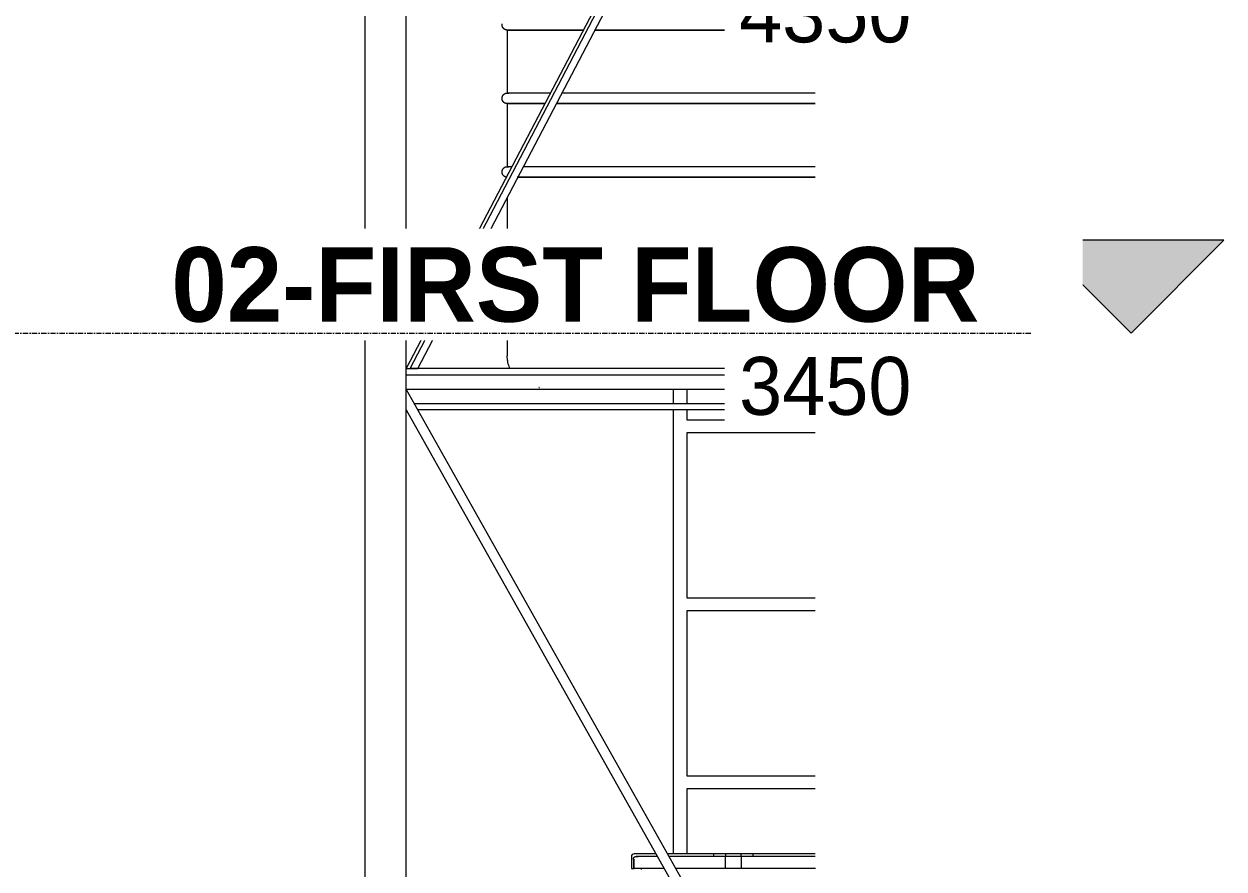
# Model space of a CAD drawing. Header units: inches. Extents: x 22 to 382261, y 22 to 371281.
# Drawn here: x 179547 to 182446, y 142446 to 144488 of the extents above; entities that cross this region are included whole.
import ezdxf

# ---------------------------------------------------------------- set-up
doc = ezdxf.new("R2010")
doc.units = ezdxf.units.IN
doc.header["$MEASUREMENT"] = 0
doc.linetypes.add('Grid Line 1_2_', pattern=[22.225, 12.7, -3.175, 3.175, -3.175])
doc.layers.add('A-FLOR-LEVL', color=51, linetype='Continuous', lineweight=9)
doc.layers.add('P-PIPE', color=3, linetype='Continuous', lineweight=9)
doc.styles.add('Century Gothic', font='GOTHIC.TTF', dxfattribs={"height": 255})
doc.styles.add('Century Gothic_B', font='GOTHICB.TTF', dxfattribs={"height": 510})

# ---------------------------------------------------------------- blocks, each defined once
blk = doc.blocks.new('96M_High_Galvanize_Water_Tank_Frame_22788 - 96M_High_Galvanize_Water_Tank_Frame_22788-498790-Approach Elevation')
at = {"layer": 'P-PIPE'}
for p, q in [((10129.3, 6615), (10129.3, 265)), ((10229.3, 265), (10229.3, 6615)), ((11216.8, 5252.7), (10229.3, 3365)), ((10238.3, 3365), (11216.8, 5235.6)), ((10257.4, 3364.9), (11216.8, 5199)), ((10473.2, 4182.5), (10473.7, 4182.5)), ((10473.2, 4182.5), (10473.2, 4030.1)), ((10474.8, 4182.5), (10473.2, 4182.5)), ((10473.2, 4182.5), (10473.2, 4030.1)), ((10656.4, 4182.5), (10473.2, 4182.5)), ((11019.3, 4182.5), (10684.1, 4182.5)), ((11217.3, 4182.5), (11019.3, 4182.5)), ((10473.2, 4030.1), (10473.7, 4030.1)), ((10474.8, 4030.1), (10473.2, 4030.1)), ((10575.5, 4030.1), (10473.2, 4030.1)), ((10473.2, 4004.7), (10473.7, 4004.7)), ((10473.2, 4004.7), (10473.2, 3852.3)), ((10474.8, 4004.7), (10473.2, 4004.7)), ((10473.2, 4004.7), (10473.2, 3852.3)), ((10562.7, 4004.7), (10473.2, 4004.7)), ((11019.3, 4004.7), (10592.4, 4004.7)), ((11019.3, 4030.1), (10604.5, 4030.1)), ((11217.3, 4030.1), (11019.3, 4030.1)), ((11217.3, 4004.7), (11019.3, 4004.7)), ((10473.2, 3852.3), (10473.7, 3852.3)), ((10474.8, 3852.3), (10473.2, 3852.3)), ((10483.1, 3852.3), (10473.2, 3852.3)), ((11019.3, 3852.3), (10512.1, 3852.3)), ((11217.3, 3852.3), (11019.3, 3852.3)), ((11019.3, 3826.9), (10497.5, 3826.9)), ((11217.3, 3826.9), (11019.3, 3826.9)), ((10473.2, 3777.6), (10473.2, 3674.5)), ((10473.2, 3777.6), (10473.2, 3674.5)), ((10473.2, 3674.5), (10473.7, 3674.5)), ((10474.8, 3674.5), (10473.2, 3674.5)), ((11019.3, 3674.5), (10473.2, 3674.5)), ((11217.3, 3674.5), (11019.3, 3674.5)), ((10473.2, 3649.1), (10473.7, 3649.1)), ((10473.2, 3649.1), (10473.2, 3496.7)), ((10474.8, 3649.1), (10473.2, 3649.1)), ((10473.2, 3649.1), (10473.2, 3496.7)), ((11019.3, 3649.1), (10473.2, 3649.1)), ((11217.3, 3649.1), (11019.3, 3649.1)), ((10473.2, 3496.7), (10473.7, 3496.7)), ((10474.8, 3496.7), (10473.2, 3496.7)), ((11019.3, 3496.7), (10473.2, 3496.7)), ((11217.3, 3496.7), (11019.3, 3496.7)), ((10473.2, 3471.3), (10473.7, 3471.3)), ((10473.2, 3471.3), (10473.2, 3395.1)), ((10474.8, 3471.3), (10473.2, 3471.3)), ((10473.2, 3471.3), (10473.2, 3395.1)), ((11019.3, 3471.3), (10473.2, 3471.3)), ((11217.3, 3471.3), (11019.3, 3471.3)), ((10229.3, 3365), (10238.3, 3365)), ((10229.3, 3364.9), (10257.4, 3364.9)), ((11216.8, 3365), (10238.3, 3365)), ((11216.8, 3365), (10238.3, 3365)), ((10229.3, 3349), (11216.8, 3349)), ((11079.3, 1802.5), (10229.3, 3315)), ((10229.3, 3315), (11216.8, 3315)), ((10550, 3318.9), (10549.5, 3318.9)), ((10549.8, 3318.9), (10550.9, 3318.9)), ((10874.3, 3315), (10874.3, 3280)), ((10908.2, 3280), (10908.2, 3315)), ((10249, 3280), (11216.8, 3280)), ((10229.3, 3265), (11065.3, 1777.5)), ((11216.8, 3265), (10257.4, 3265)), ((10874.3, 3265), (10874.3, 2192)), ((10908.2, 3240), (10908.2, 3265)), ((11216.8, 3240), (10908.2, 3240)), ((10908.2, 2810), (10908.2, 3210)), ((10908.2, 3210), (11216.8, 3210)), ((11216.8, 2810), (10908.2, 2810)), ((10908.2, 2380), (10908.2, 2780)), ((10908.2, 2780), (11216.8, 2780)), ((11216.8, 2380), (10908.2, 2380)), ((10908.2, 2192), (10908.2, 2350)), ((10908.2, 2350), (11216.8, 2350)), ((10773.3, 2185.6), (10773.3, 2157)), ((10778, 2179.3), (10778, 2157)), ((10832.4, 2192), (10779.6, 2192)), ((10779.6, 2157), (10779.6, 2179.3)), ((10972.2, 2192), (10860.5, 2192)), ((10972.2, 2185.6), (10972.2, 2192)), ((11000.3, 2192), (10972.2, 2192)), ((11038.4, 2192), (11000.3, 2192)), ((11000.3, 2192), (11000.3, 2185.6)), ((11000.3, 2157), (11000.3, 2185.6)), ((11066.4, 2192), (11038.4, 2192)), ((11038.4, 2185.6), (11038.4, 2192)), ((11038.4, 2185.6), (11038.4, 2157)), ((11216.8, 2192), (11066.4, 2192)), ((11066.4, 2192), (11066.4, 2185.6)), ((10773.3, 2157), (10779.6, 2157)), ((10850.9, 2157), (10778.8, 2157)), ((10797.1, 2157), (10797.1, 2153.9)), ((11000.1, 2157), (10879.5, 2157)), ((11038.4, 2157), (11000.3, 2157)), ((11217.8, 2157), (11038.5, 2157))]:
    blk.add_line(p, q, dxfattribs=at)
at = {"layer": 'P-PIPE', "flags": 128}
for points in [[(10473.2, 4182.5), (10472.7, 4182.5), (10472.2, 4182.5), (10471.7, 4182.5), (10471.2, 4182.6), (10470.7, 4182.7), (10470.2, 4182.8), (10469.7, 4182.9), (10469.2, 4183.1), (10468.8, 4183.3), (10468.3, 4183.5), (10467.8, 4183.7), (10467.4, 4183.9), (10466.9, 4184.1), (10466.5, 4184.4), (10466.1, 4184.7), (10465.6, 4185), (10465.2, 4185.3), (10464.9, 4185.6), (10464.5, 4185.9), (10464.1, 4186.3), (10463.8, 4186.7), (10463.4, 4187.1), (10463.1, 4187.5), (10462.8, 4187.9), (10462.5, 4188.3), (10462.3, 4188.7), (10462, 4189.2), (10461.8, 4189.6), (10461.6, 4190.1), (10461.4, 4190.5), (10461.2, 4191), (10461.1, 4191.5), (10460.9, 4192), (10460.8, 4192.5), (10460.7, 4193), (10460.6, 4193.5), (10460.6, 4194), (10460.5, 4194.5), (10460.5, 4195), (10460.5, 4195.5), (10460.6, 4196), (10460.6, 4196.5), (10460.7, 4197)], [(10473.2, 4182.5), (10472.7, 4182.5), (10472.2, 4182.5), (10471.7, 4182.5), (10471.2, 4182.6), (10470.7, 4182.7), (10470.2, 4182.8), (10469.7, 4182.9), (10469.2, 4183.1), (10468.8, 4183.3), (10468.3, 4183.5), (10467.8, 4183.7), (10467.4, 4183.9), (10466.9, 4184.1), (10466.5, 4184.4), (10466.1, 4184.7), (10465.6, 4185), (10465.2, 4185.3), (10464.9, 4185.6), (10464.5, 4185.9), (10464.1, 4186.3), (10463.8, 4186.7), (10463.4, 4187.1), (10463.1, 4187.5), (10462.8, 4187.9), (10462.5, 4188.3), (10462.3, 4188.7), (10462, 4189.2), (10461.8, 4189.6), (10461.6, 4190.1), (10461.4, 4190.5), (10461.2, 4191), (10461.1, 4191.5), (10460.9, 4192), (10460.8, 4192.5), (10460.7, 4193), (10460.6, 4193.5), (10460.6, 4194), (10460.5, 4194.5), (10460.5, 4195), (10460.5, 4195.5), (10460.6, 4196), (10460.6, 4196.5)], [(10473.9, 4182.5), (10473.3, 4182.5), (10473.2, 4182.5)], [(10477.9, 4182.5), (10475.5, 4182.5), (10473.9, 4182.5), (10473.3, 4182.5), (10473.2, 4182.5)], [(10473.2, 4182.5), (10473.7, 4182.5), (10475, 4182.5), (10477.2, 4182.5), (10480.2, 4182.5), (10484.1, 4182.5), (10488.9, 4182.5), (10494.5, 4182.5), (10500.9, 4182.5), (10508.2, 4182.5), (10516.3, 4182.5), (10525.2, 4182.5), (10534.9, 4182.5), (10545.4, 4182.5), (10556.6, 4182.5), (10568.6, 4182.5), (10581.3, 4182.5), (10594.7, 4182.5), (10608.8, 4182.5), (10623.5, 4182.5), (10638.9, 4182.5), (10654.8, 4182.5), (10656.9, 4182.5)], [(10685, 4182.5), (10688.5, 4182.5), (10706.1, 4182.5), (10724.3, 4182.5), (10742.9, 4182.5), (10761.9, 4182.5), (10781.4, 4182.5), (10801.2, 4182.5), (10821.4, 4182.5), (10842, 4182.5), (10862.8, 4182.5), (10883.8, 4182.5), (10905.1, 4182.5), (10926.5, 4182.5), (10948.1, 4182.5), (10969.8, 4182.5), (10991.6, 4182.5), (11013.4, 4182.5), (11019.3, 4182.5)], [(11019.3, 4182.5), (11041.2, 4182.5), (11063, 4182.5), (11084.7, 4182.5), (11106.3, 4182.5), (11127.8, 4182.5), (11149.1, 4182.5), (11170.2, 4182.5), (11191.1, 4182.5), (11211.7, 4182.5), (11216.8, 4182.5)], [(10473.2, 4004.7), (10472.7, 4004.7), (10472.2, 4004.7), (10471.7, 4004.7), (10471.2, 4004.8), (10470.7, 4004.9), (10470.2, 4005), (10469.7, 4005.1), (10469.2, 4005.3), (10468.8, 4005.5), (10468.3, 4005.7), (10467.8, 4005.9), (10467.4, 4006.1), (10466.9, 4006.3), (10466.5, 4006.6), (10466.1, 4006.9), (10465.6, 4007.2), (10465.2, 4007.5), (10464.9, 4007.8), (10464.5, 4008.1), (10464.1, 4008.5), (10463.8, 4008.9), (10463.4, 4009.3), (10463.1, 4009.7), (10462.8, 4010.1), (10462.5, 4010.5), (10462.3, 4010.9), (10462, 4011.4), (10461.8, 4011.8), (10461.6, 4012.3), (10461.4, 4012.7), (10461.2, 4013.2), (10461.1, 4013.7), (10460.9, 4014.2), (10460.8, 4014.7), (10460.7, 4015.2), (10460.6, 4015.7), (10460.6, 4016.2), (10460.5, 4016.7), (10460.5, 4017.2), (10460.5, 4017.7), (10460.6, 4018.2), (10460.6, 4018.7), (10460.7, 4019.2), (10460.8, 4019.7), (10460.9, 4020.2), (10461, 4020.7), (10461.1, 4021.2), (10461.3, 4021.7), (10461.5, 4022.2), (10461.7, 4022.6), (10461.9, 4023.1), (10462.1, 4023.5), (10462.4, 4024), (10462.7, 4024.4), (10463, 4024.8), (10463.3, 4025.2), (10463.6, 4025.6), (10463.9, 4026), (10464.3, 4026.4), (10464.6, 4026.7), (10465, 4027.1), (10465.4, 4027.4), (10465.8, 4027.7), (10466.2, 4028), (10466.7, 4028.2), (10467.1, 4028.5), (10467.6, 4028.7), (10468, 4028.9), (10468.5, 4029.1), (10469, 4029.3), (10469.5, 4029.5), (10469.9, 4029.6), (10470.4, 4029.7), (10470.9, 4029.8), (10471.4, 4029.9), (10471.9, 4030), (10472.4, 4030), (10473, 4030), (10473.2, 4030.1)], [(10473.2, 4004.7), (10472.7, 4004.7), (10472.2, 4004.7), (10471.7, 4004.7), (10471.2, 4004.8), (10470.7, 4004.9), (10470.2, 4005), (10469.7, 4005.1), (10469.2, 4005.3), (10468.8, 4005.5), (10468.3, 4005.7), (10467.8, 4005.9), (10467.4, 4006.1), (10466.9, 4006.3), (10466.5, 4006.6), (10466.1, 4006.9), (10465.6, 4007.2), (10465.2, 4007.5), (10464.9, 4007.8), (10464.5, 4008.1), (10464.1, 4008.5), (10463.8, 4008.9), (10463.4, 4009.3), (10463.1, 4009.7), (10462.8, 4010.1), (10462.5, 4010.5), (10462.3, 4010.9), (10462, 4011.4), (10461.8, 4011.8), (10461.6, 4012.3), (10461.4, 4012.7), (10461.2, 4013.2), (10461.1, 4013.7), (10460.9, 4014.2), (10460.8, 4014.7), (10460.7, 4015.2), (10460.6, 4015.7), (10460.6, 4016.2), (10460.5, 4016.7), (10460.5, 4017.2), (10460.5, 4017.7), (10460.6, 4018.2), (10460.6, 4018.7)], [(10460.8, 4019.7), (10460.9, 4020.2), (10461, 4020.7), (10461.1, 4021.2)], [(10466.2, 4028), (10466.7, 4028.2), (10467.1, 4028.5), (10467.6, 4028.7), (10468, 4028.9), (10468.5, 4029.1), (10469, 4029.3), (10469.5, 4029.5), (10469.9, 4029.6), (10470.4, 4029.7), (10470.9, 4029.8), (10471.4, 4029.9), (10471.9, 4030), (10472.4, 4030), (10473, 4030), (10473.2, 4030.1)], [(10473.9, 4030.1), (10473.3, 4030.1), (10473.2, 4030.1)], [(10576.6, 4030.1), (10572, 4030.1), (10559.8, 4030.1), (10548.4, 4030.1), (10537.7, 4030.1), (10527.8, 4030.1), (10518.7, 4030.1), (10510.3, 4030.1), (10502.8, 4030.1), (10496.2, 4030.1), (10490.3, 4030.1), (10485.3, 4030.1), (10481.2, 4030.1), (10477.9, 4030.1), (10475.5, 4030.1), (10473.9, 4030.1), (10473.3, 4030.1), (10473.2, 4030.1)], [(10473.2, 4030.1), (10473.7, 4030.1), (10475, 4030.1), (10477.2, 4030.1)], [(10473.9, 4004.7), (10473.3, 4004.7), (10473.2, 4004.7)], [(10477.9, 4004.7), (10475.5, 4004.7), (10473.9, 4004.7), (10473.3, 4004.7), (10473.2, 4004.7)], [(10473.2, 4004.7), (10473.7, 4004.7), (10475, 4004.7), (10477.2, 4004.7), (10480.2, 4004.7), (10484.1, 4004.7), (10488.9, 4004.7), (10494.5, 4004.7), (10500.9, 4004.7), (10508.2, 4004.7), (10516.3, 4004.7), (10525.2, 4004.7), (10534.9, 4004.7), (10545.4, 4004.7), (10556.6, 4004.7), (10563.9, 4004.7)], [(10592, 4004.7), (10594.7, 4004.7), (10608.8, 4004.7), (10623.5, 4004.7), (10638.9, 4004.7), (10654.8, 4004.7), (10671.4, 4004.7), (10688.5, 4004.7), (10706.1, 4004.7), (10724.3, 4004.7), (10742.9, 4004.7), (10761.9, 4004.7), (10781.4, 4004.7), (10801.2, 4004.7), (10821.4, 4004.7), (10842, 4004.7), (10862.8, 4004.7), (10883.8, 4004.7), (10905.1, 4004.7), (10926.5, 4004.7), (10948.1, 4004.7), (10969.8, 4004.7), (10991.6, 4004.7), (11013.4, 4004.7), (11019.3, 4004.7)], [(11019.3, 4030.1), (10997.5, 4030.1), (10975.7, 4030.1), (10954, 4030.1), (10932.3, 4030.1), (10910.8, 4030.1), (10889.5, 4030.1), (10868.4, 4030.1), (10847.5, 4030.1), (10826.9, 4030.1), (10806.7, 4030.1), (10786.7, 4030.1), (10767.1, 4030.1), (10748, 4030.1), (10729.2, 4030.1), (10711, 4030.1), (10693.2, 4030.1), (10675.9, 4030.1), (10659.2, 4030.1), (10643.1, 4030.1), (10627.6, 4030.1), (10612.7, 4030.1), (10605.3, 4030.1)], [(11216.8, 4030.1), (11196.7, 4030.1), (11175.9, 4030.1), (11154.9, 4030.1), (11133.6, 4030.1), (11112.1, 4030.1), (11090.5, 4030.1), (11068.8, 4030.1), (11047.1, 4030.1), (11025.2, 4030.1), (11019.3, 4030.1)], [(11019.3, 4004.7), (11041.2, 4004.7), (11063, 4004.7), (11084.7, 4004.7), (11106.3, 4004.7), (11127.8, 4004.7), (11149.1, 4004.7), (11170.2, 4004.7), (11191.1, 4004.7), (11211.7, 4004.7), (11216.8, 4004.7)], [(10471.2, 3827), (10470.7, 3827.1), (10470.2, 3827.2), (10469.7, 3827.3), (10469.2, 3827.5), (10468.8, 3827.7), (10468.3, 3827.9), (10467.8, 3828.1), (10467.4, 3828.3), (10466.9, 3828.5), (10466.5, 3828.8), (10466.1, 3829.1), (10465.6, 3829.4), (10465.2, 3829.7), (10464.9, 3830), (10464.5, 3830.3), (10464.1, 3830.7), (10463.8, 3831.1), (10463.4, 3831.5), (10463.1, 3831.9), (10462.8, 3832.3), (10462.5, 3832.7), (10462.3, 3833.1), (10462, 3833.6), (10461.8, 3834), (10461.6, 3834.5), (10461.4, 3834.9), (10461.2, 3835.4), (10461.1, 3835.9), (10460.9, 3836.4), (10460.8, 3836.9), (10460.7, 3837.4), (10460.6, 3837.9), (10460.6, 3838.4), (10460.5, 3838.9), (10460.5, 3839.4), (10460.5, 3839.9), (10460.6, 3840.4), (10460.6, 3840.9), (10460.7, 3841.4), (10460.8, 3841.9), (10460.9, 3842.4), (10461, 3842.9), (10461.1, 3843.4), (10461.3, 3843.9), (10461.5, 3844.4), (10461.7, 3844.8), (10461.9, 3845.3), (10462.1, 3845.7), (10462.4, 3846.2), (10462.7, 3846.6), (10463, 3847), (10463.3, 3847.4), (10463.6, 3847.8), (10463.9, 3848.2), (10464.3, 3848.6), (10464.6, 3848.9), (10465, 3849.3), (10465.4, 3849.6), (10465.8, 3849.9), (10466.2, 3850.2), (10466.7, 3850.4), (10467.1, 3850.7), (10467.6, 3850.9), (10468, 3851.1), (10468.5, 3851.3), (10469, 3851.5), (10469.5, 3851.7), (10469.9, 3851.8), (10470.4, 3851.9), (10470.9, 3852), (10471.4, 3852.1), (10471.9, 3852.2), (10472.4, 3852.2), (10473, 3852.2), (10473.2, 3852.3)], [(10471.2, 3827), (10470.7, 3827.1), (10470.2, 3827.2), (10469.7, 3827.3), (10469.2, 3827.5), (10468.8, 3827.7), (10468.3, 3827.9), (10467.8, 3828.1), (10467.4, 3828.3), (10466.9, 3828.5), (10466.5, 3828.8), (10466.1, 3829.1), (10465.6, 3829.4), (10465.2, 3829.7), (10464.9, 3830), (10464.5, 3830.3), (10464.1, 3830.7), (10463.8, 3831.1), (10463.4, 3831.5), (10463.1, 3831.9), (10462.8, 3832.3), (10462.5, 3832.7), (10462.3, 3833.1), (10462, 3833.6), (10461.8, 3834), (10461.6, 3834.5), (10461.4, 3834.9), (10461.2, 3835.4), (10461.1, 3835.9), (10460.9, 3836.4), (10460.8, 3836.9), (10460.7, 3837.4), (10460.6, 3837.9), (10460.6, 3838.4), (10460.5, 3838.9), (10460.5, 3839.4), (10460.5, 3839.9), (10460.6, 3840.4), (10460.6, 3840.9)], [(10460.8, 3841.9), (10460.9, 3842.4), (10461, 3842.9), (10461.1, 3843.4)], [(10466.2, 3850.2), (10466.7, 3850.4), (10467.1, 3850.7), (10467.6, 3850.9), (10468, 3851.1), (10468.5, 3851.3), (10469, 3851.5), (10469.5, 3851.7), (10469.9, 3851.8), (10470.4, 3851.9), (10470.9, 3852), (10471.4, 3852.1), (10471.9, 3852.2), (10472.4, 3852.2), (10473, 3852.2), (10473.2, 3852.3)], [(10473.9, 3852.3), (10473.3, 3852.3), (10473.2, 3852.3)], [(10484.2, 3852.3), (10481.2, 3852.3), (10477.9, 3852.3), (10475.5, 3852.3), (10473.9, 3852.3), (10473.3, 3852.3), (10473.2, 3852.3)], [(10473.2, 3852.3), (10473.7, 3852.3), (10475, 3852.3), (10477.2, 3852.3)], [(11019.3, 3852.3), (10997.5, 3852.3), (10975.7, 3852.3), (10954, 3852.3), (10932.3, 3852.3), (10910.8, 3852.3), (10889.5, 3852.3), (10868.4, 3852.3), (10847.5, 3852.3), (10826.9, 3852.3), (10806.7, 3852.3), (10786.7, 3852.3), (10767.1, 3852.3), (10748, 3852.3), (10729.2, 3852.3), (10711, 3852.3), (10693.2, 3852.3), (10675.9, 3852.3), (10659.2, 3852.3), (10643.1, 3852.3), (10627.6, 3852.3), (10612.7, 3852.3), (10598.4, 3852.3), (10584.8, 3852.3), (10572, 3852.3), (10559.8, 3852.3), (10548.4, 3852.3), (10537.7, 3852.3), (10527.8, 3852.3), (10518.7, 3852.3), (10512.3, 3852.3)], [(11216.8, 3852.3), (11196.7, 3852.3), (11175.9, 3852.3), (11154.9, 3852.3), (11133.6, 3852.3), (11112.1, 3852.3), (11090.5, 3852.3), (11068.8, 3852.3), (11047.1, 3852.3), (11025.2, 3852.3), (11019.3, 3852.3)], [(10499, 3826.9), (10500.9, 3826.9), (10508.2, 3826.9), (10516.3, 3826.9), (10525.2, 3826.9), (10534.9, 3826.9), (10545.4, 3826.9), (10556.6, 3826.9), (10568.6, 3826.9), (10581.3, 3826.9), (10594.7, 3826.9), (10608.8, 3826.9), (10623.5, 3826.9), (10638.9, 3826.9), (10654.8, 3826.9), (10671.4, 3826.9), (10688.5, 3826.9), (10706.1, 3826.9), (10724.3, 3826.9), (10742.9, 3826.9), (10761.9, 3826.9), (10781.4, 3826.9), (10801.2, 3826.9), (10821.4, 3826.9), (10842, 3826.9), (10862.8, 3826.9), (10883.8, 3826.9), (10905.1, 3826.9), (10926.5, 3826.9), (10948.1, 3826.9), (10969.8, 3826.9), (10991.6, 3826.9), (11013.4, 3826.9), (11019.3, 3826.9)], [(11019.3, 3826.9), (11041.2, 3826.9), (11063, 3826.9), (11084.7, 3826.9), (11106.3, 3826.9), (11127.8, 3826.9), (11149.1, 3826.9), (11170.2, 3826.9), (11191.1, 3826.9), (11211.7, 3826.9), (11216.8, 3826.9)], [(10473.2, 3649.1), (10472.7, 3649.1), (10472.2, 3649.1), (10471.7, 3649.1), (10471.2, 3649.2), (10470.7, 3649.3), (10470.2, 3649.4), (10469.7, 3649.5), (10469.2, 3649.7), (10468.8, 3649.9), (10468.3, 3650.1), (10467.8, 3650.3), (10467.4, 3650.5), (10466.9, 3650.7), (10466.5, 3651), (10466.1, 3651.3), (10465.6, 3651.6), (10465.2, 3651.9), (10464.9, 3652.2), (10464.5, 3652.5), (10464.1, 3652.9), (10463.8, 3653.3), (10463.4, 3653.7), (10463.1, 3654.1), (10462.8, 3654.5), (10462.5, 3654.9), (10462.3, 3655.3), (10462, 3655.8), (10461.8, 3656.2), (10461.6, 3656.7), (10461.4, 3657.1), (10461.2, 3657.6), (10461.1, 3658.1), (10460.9, 3658.6), (10460.8, 3659.1), (10460.7, 3659.6), (10460.6, 3660.1), (10460.6, 3660.6), (10460.5, 3661.1), (10460.5, 3661.6), (10460.5, 3662.1), (10460.6, 3662.6), (10460.6, 3663.1), (10460.7, 3663.6), (10460.8, 3664.1), (10460.9, 3664.6), (10461, 3665.1), (10461.1, 3665.6), (10461.3, 3666.1), (10461.5, 3666.6), (10461.7, 3667), (10461.9, 3667.5), (10462.1, 3667.9), (10462.4, 3668.4), (10462.7, 3668.8), (10463, 3669.2), (10463.3, 3669.6), (10463.6, 3670), (10463.9, 3670.4), (10464.3, 3670.8), (10464.6, 3671.1), (10465, 3671.5), (10465.4, 3671.8), (10465.8, 3672.1), (10466.2, 3672.4), (10466.7, 3672.6), (10467.1, 3672.9), (10467.6, 3673.1), (10468, 3673.3), (10468.5, 3673.5), (10469, 3673.7), (10469.5, 3673.9), (10469.9, 3674), (10470.4, 3674.1), (10470.9, 3674.2), (10471.4, 3674.3), (10471.9, 3674.4), (10472.4, 3674.4), (10473, 3674.4), (10473.2, 3674.5)], [(10473.2, 3649.1), (10472.7, 3649.1), (10472.2, 3649.1), (10471.7, 3649.1), (10471.2, 3649.2), (10470.7, 3649.3), (10470.2, 3649.4), (10469.7, 3649.5), (10469.2, 3649.7), (10468.8, 3649.9), (10468.3, 3650.1), (10467.8, 3650.3), (10467.4, 3650.5), (10466.9, 3650.7), (10466.5, 3651), (10466.1, 3651.3), (10465.6, 3651.6), (10465.2, 3651.9), (10464.9, 3652.2), (10464.5, 3652.5), (10464.1, 3652.9), (10463.8, 3653.3), (10463.4, 3653.7), (10463.1, 3654.1), (10462.8, 3654.5), (10462.5, 3654.9), (10462.3, 3655.3), (10462, 3655.8), (10461.8, 3656.2), (10461.6, 3656.7), (10461.4, 3657.1), (10461.2, 3657.6), (10461.1, 3658.1), (10460.9, 3658.6), (10460.8, 3659.1), (10460.7, 3659.6), (10460.6, 3660.1), (10460.6, 3660.6), (10460.5, 3661.1), (10460.5, 3661.6), (10460.5, 3662.1), (10460.6, 3662.6), (10460.6, 3663.1)], [(10460.8, 3664.1), (10460.9, 3664.6), (10461, 3665.1), (10461.1, 3665.6)], [(10466.2, 3672.4), (10466.7, 3672.6), (10467.1, 3672.9), (10467.6, 3673.1), (10468, 3673.3), (10468.5, 3673.5), (10469, 3673.7), (10469.5, 3673.9), (10469.9, 3674), (10470.4, 3674.1), (10470.9, 3674.2), (10471.4, 3674.3), (10471.9, 3674.4), (10472.4, 3674.4), (10473, 3674.4), (10473.2, 3674.5)], [(10473.9, 3674.5), (10473.3, 3674.5), (10473.2, 3674.5)], [(11019.3, 3674.5), (10997.5, 3674.5), (10975.7, 3674.5), (10954, 3674.5), (10932.3, 3674.5), (10910.8, 3674.5), (10889.5, 3674.5), (10868.4, 3674.5), (10847.5, 3674.5), (10826.9, 3674.5), (10806.7, 3674.5), (10786.7, 3674.5), (10767.1, 3674.5), (10748, 3674.5), (10729.2, 3674.5), (10711, 3674.5), (10693.2, 3674.5), (10675.9, 3674.5), (10659.2, 3674.5), (10643.1, 3674.5), (10627.6, 3674.5), (10612.7, 3674.5), (10598.4, 3674.5), (10584.8, 3674.5), (10572, 3674.5), (10559.8, 3674.5), (10548.4, 3674.5), (10537.7, 3674.5), (10527.8, 3674.5), (10518.7, 3674.5), (10510.3, 3674.5), (10502.8, 3674.5), (10496.2, 3674.5), (10490.3, 3674.5), (10485.3, 3674.5), (10481.2, 3674.5), (10477.9, 3674.5), (10475.5, 3674.5), (10473.9, 3674.5), (10473.3, 3674.5), (10473.2, 3674.5)], [(10473.2, 3674.5), (10473.7, 3674.5), (10475, 3674.5), (10477.2, 3674.5)], [(11216.8, 3674.5), (11196.7, 3674.5), (11175.9, 3674.5), (11154.9, 3674.5), (11133.6, 3674.5), (11112.1, 3674.5), (11090.5, 3674.5), (11068.8, 3674.5), (11047.1, 3674.5), (11025.2, 3674.5), (11019.3, 3674.5)], [(10473.9, 3649.1), (10473.3, 3649.1), (10473.2, 3649.1)], [(10477.9, 3649.1), (10475.5, 3649.1), (10473.9, 3649.1), (10473.3, 3649.1), (10473.2, 3649.1)], [(10473.2, 3649.1), (10473.7, 3649.1), (10475, 3649.1), (10477.2, 3649.1), (10480.2, 3649.1), (10484.1, 3649.1), (10488.9, 3649.1), (10494.5, 3649.1), (10500.9, 3649.1), (10508.2, 3649.1), (10516.3, 3649.1), (10525.2, 3649.1), (10534.9, 3649.1), (10545.4, 3649.1), (10556.6, 3649.1), (10568.6, 3649.1), (10581.3, 3649.1), (10594.7, 3649.1), (10608.8, 3649.1), (10623.5, 3649.1), (10638.9, 3649.1), (10654.8, 3649.1), (10671.4, 3649.1), (10688.5, 3649.1), (10706.1, 3649.1), (10724.3, 3649.1), (10742.9, 3649.1), (10761.9, 3649.1), (10781.4, 3649.1), (10801.2, 3649.1), (10821.4, 3649.1), (10842, 3649.1), (10862.8, 3649.1), (10883.8, 3649.1), (10905.1, 3649.1), (10926.5, 3649.1), (10948.1, 3649.1), (10969.8, 3649.1), (10991.6, 3649.1), (11013.4, 3649.1), (11019.3, 3649.1)], [(11019.3, 3649.1), (11041.2, 3649.1), (11063, 3649.1), (11084.7, 3649.1), (11106.3, 3649.1), (11127.8, 3649.1), (11149.1, 3649.1), (11170.2, 3649.1), (11191.1, 3649.1), (11211.7, 3649.1), (11216.8, 3649.1)], [(10473.2, 3471.3), (10472.7, 3471.3), (10472.2, 3471.3), (10471.7, 3471.3), (10471.2, 3471.4), (10470.7, 3471.5), (10470.2, 3471.6), (10469.7, 3471.7), (10469.2, 3471.9), (10468.8, 3472.1), (10468.3, 3472.3), (10467.8, 3472.5), (10467.4, 3472.7), (10466.9, 3472.9), (10466.5, 3473.2), (10466.1, 3473.5), (10465.6, 3473.8), (10465.2, 3474.1), (10464.9, 3474.4), (10464.5, 3474.7), (10464.1, 3475.1), (10463.8, 3475.5), (10463.4, 3475.9), (10463.1, 3476.3), (10462.8, 3476.7), (10462.5, 3477.1), (10462.3, 3477.5), (10462, 3478), (10461.8, 3478.4), (10461.6, 3478.9), (10461.4, 3479.3), (10461.2, 3479.8), (10461.1, 3480.3), (10460.9, 3480.8), (10460.8, 3481.3), (10460.7, 3481.8), (10460.6, 3482.3), (10460.6, 3482.8), (10460.5, 3483.3), (10460.5, 3483.8), (10460.5, 3484.3), (10460.6, 3484.8), (10460.6, 3485.3), (10460.7, 3485.8), (10460.8, 3486.3), (10460.9, 3486.8), (10461, 3487.3), (10461.1, 3487.8), (10461.3, 3488.3), (10461.5, 3488.8), (10461.7, 3489.2), (10461.9, 3489.7), (10462.1, 3490.1), (10462.4, 3490.6), (10462.7, 3491), (10463, 3491.4), (10463.3, 3491.8), (10463.6, 3492.2), (10463.9, 3492.6), (10464.3, 3493), (10464.6, 3493.3), (10465, 3493.7), (10465.4, 3494), (10465.8, 3494.3), (10466.2, 3494.6), (10466.7, 3494.8), (10467.1, 3495.1), (10467.6, 3495.3), (10468, 3495.5), (10468.5, 3495.7), (10469, 3495.9), (10469.5, 3496.1), (10469.9, 3496.2), (10470.4, 3496.3), (10470.9, 3496.4), (10471.4, 3496.5), (10471.9, 3496.6), (10472.4, 3496.6), (10473, 3496.6), (10473.2, 3496.7)], [(10473.2, 3471.3), (10472.7, 3471.3), (10472.2, 3471.3), (10471.7, 3471.3), (10471.2, 3471.4), (10470.7, 3471.5), (10470.2, 3471.6), (10469.7, 3471.7), (10469.2, 3471.9), (10468.8, 3472.1), (10468.3, 3472.3), (10467.8, 3472.5), (10467.4, 3472.7), (10466.9, 3472.9), (10466.5, 3473.2), (10466.1, 3473.5), (10465.6, 3473.8), (10465.2, 3474.1), (10464.9, 3474.4), (10464.5, 3474.7), (10464.1, 3475.1), (10463.8, 3475.5), (10463.4, 3475.9), (10463.1, 3476.3), (10462.8, 3476.7), (10462.5, 3477.1), (10462.3, 3477.5), (10462, 3478), (10461.8, 3478.4), (10461.6, 3478.9), (10461.4, 3479.3), (10461.2, 3479.8), (10461.1, 3480.3), (10460.9, 3480.8), (10460.8, 3481.3), (10460.7, 3481.8), (10460.6, 3482.3), (10460.6, 3482.8), (10460.5, 3483.3), (10460.5, 3483.8), (10460.5, 3484.3), (10460.6, 3484.8), (10460.6, 3485.3)], [(10460.8, 3486.3), (10460.9, 3486.8), (10461, 3487.3), (10461.1, 3487.8)], [(10466.2, 3494.6), (10466.7, 3494.8), (10467.1, 3495.1), (10467.6, 3495.3), (10468, 3495.5), (10468.5, 3495.7), (10469, 3495.9), (10469.5, 3496.1), (10469.9, 3496.2), (10470.4, 3496.3), (10470.9, 3496.4), (10471.4, 3496.5), (10471.9, 3496.6), (10472.4, 3496.6), (10473, 3496.6), (10473.2, 3496.7)], [(10473.9, 3496.7), (10473.3, 3496.7), (10473.2, 3496.7)], [(11019.3, 3496.7), (10997.5, 3496.7), (10975.7, 3496.7), (10954, 3496.7), (10932.3, 3496.7), (10910.8, 3496.7), (10889.5, 3496.7), (10868.4, 3496.7), (10847.5, 3496.7), (10826.9, 3496.7), (10806.7, 3496.7), (10786.7, 3496.7), (10767.1, 3496.7), (10748, 3496.7), (10729.2, 3496.7), (10711, 3496.7), (10693.2, 3496.7), (10675.9, 3496.7), (10659.2, 3496.7), (10643.1, 3496.7), (10627.6, 3496.7), (10612.7, 3496.7), (10598.4, 3496.7), (10584.8, 3496.7), (10572, 3496.7), (10559.8, 3496.7), (10548.4, 3496.7), (10537.7, 3496.7), (10527.8, 3496.7), (10518.7, 3496.7), (10510.3, 3496.7), (10502.8, 3496.7), (10496.2, 3496.7), (10490.3, 3496.7), (10485.3, 3496.7), (10481.2, 3496.7), (10477.9, 3496.7), (10475.5, 3496.7), (10473.9, 3496.7), (10473.3, 3496.7), (10473.2, 3496.7)], [(10473.2, 3496.7), (10473.7, 3496.7), (10475, 3496.7), (10477.2, 3496.7)], [(11216.8, 3496.7), (11196.7, 3496.7), (11175.9, 3496.7), (11154.9, 3496.7), (11133.6, 3496.7), (11112.1, 3496.7), (11090.5, 3496.7), (11068.8, 3496.7), (11047.1, 3496.7), (11025.2, 3496.7), (11019.3, 3496.7)], [(10473.9, 3471.3), (10473.3, 3471.3), (10473.2, 3471.3)], [(10477.9, 3471.3), (10475.5, 3471.3), (10473.9, 3471.3), (10473.3, 3471.3), (10473.2, 3471.3)], [(10473.2, 3471.3), (10473.7, 3471.3), (10475, 3471.3), (10477.2, 3471.3), (10480.2, 3471.3), (10484.1, 3471.3), (10488.9, 3471.3), (10494.5, 3471.3), (10500.9, 3471.3), (10508.2, 3471.3), (10516.3, 3471.3), (10525.2, 3471.3), (10534.9, 3471.3), (10545.4, 3471.3), (10556.6, 3471.3), (10568.6, 3471.3), (10581.3, 3471.3), (10594.7, 3471.3), (10608.8, 3471.3), (10623.5, 3471.3), (10638.9, 3471.3), (10654.8, 3471.3), (10671.4, 3471.3), (10688.5, 3471.3), (10706.1, 3471.3), (10724.3, 3471.3), (10742.9, 3471.3), (10761.9, 3471.3), (10781.4, 3471.3), (10801.2, 3471.3), (10821.4, 3471.3), (10842, 3471.3), (10862.8, 3471.3), (10883.8, 3471.3), (10905.1, 3471.3), (10926.5, 3471.3), (10948.1, 3471.3), (10969.8, 3471.3), (10991.6, 3471.3), (11013.4, 3471.3), (11019.3, 3471.3)], [(11019.3, 3471.3), (11041.2, 3471.3), (11063, 3471.3), (11084.7, 3471.3), (11106.3, 3471.3), (11127.8, 3471.3), (11149.1, 3471.3), (11170.2, 3471.3), (11191.1, 3471.3), (11211.7, 3471.3), (11216.8, 3471.3)], [(10479.4, 3365), (10478.4, 3367.4), (10477.4, 3370.3), (10476.4, 3373.2), (10475.6, 3376.1), (10474.9, 3379.1), (10474.3, 3382.1), (10473.9, 3385.1), (10473.5, 3388.1), (10473.3, 3391.2), (10473.2, 3394.2), (10473.2, 3395.1)], [(10479.4, 3365), (10478.4, 3367.4), (10477.4, 3370.3), (10476.4, 3373.2), (10475.6, 3376.1), (10474.9, 3379.1), (10474.3, 3382.1), (10473.9, 3385.1), (10473.5, 3388.1), (10473.3, 3391.2), (10473.2, 3394.2), (10473.2, 3395.1)], [(10778, 2179.3), (10778, 2179.5), (10778, 2179.8), (10778.1, 2180), (10778.1, 2180.3), (10778.2, 2180.5), (10778.2, 2180.8), (10778.3, 2181), (10778.3, 2181.2), (10778.4, 2181.5), (10778.5, 2181.7), (10778.6, 2182), (10778.7, 2182.2), (10778.9, 2182.4), (10779, 2182.6), (10779.1, 2182.8), (10779.3, 2183), (10779.4, 2183.2), (10779.6, 2183.4), (10779.8, 2183.6), (10780, 2183.8), (10780.1, 2184), (10780.3, 2184.1), (10780.5, 2184.3), (10780.7, 2184.5), (10780.9, 2184.6), (10781.2, 2184.7), (10781.4, 2184.9), (10781.6, 2185), (10781.8, 2185.1), (10782.1, 2185.2), (10782.3, 2185.3), (10782.6, 2185.3), (10782.8, 2185.4), (10783, 2185.5), (10783.3, 2185.5), (10783.5, 2185.5), (10783.8, 2185.6), (10784.1, 2185.6), (10784.3, 2185.6), (10784.4, 2185.6)], [(10835.9, 2185.6), (10832.4, 2185.6), (10826.9, 2185.6), (10821.6, 2185.6), (10816.7, 2185.6), (10812.1, 2185.6), (10807.8, 2185.6), (10803.9, 2185.6), (10800.3, 2185.6), (10797.1, 2185.6), (10794.2, 2185.6), (10791.7, 2185.6), (10789.6, 2185.6), (10787.8, 2185.6), (10786.4, 2185.6), (10785.3, 2185.6), (10784.7, 2185.6), (10784.4, 2185.6), (10784.4, 2185.6)], [(10784.4, 2185.6), (10784.6, 2185.6), (10785.1, 2185.6), (10786.1, 2185.6), (10787.4, 2185.6), (10789.1, 2185.6)], [(11019.3, 2185.6), (11009.9, 2185.6), (11000.5, 2185.6), (10991.2, 2185.6), (10981.9, 2185.6), (10972.6, 2185.6), (10963.5, 2185.6), (10954.4, 2185.6), (10945.4, 2185.6), (10936.6, 2185.6), (10927.8, 2185.6), (10919.3, 2185.6), (10910.8, 2185.6), (10902.6, 2185.6), (10894.5, 2185.6), (10886.7, 2185.6), (10879, 2185.6), (10871.6, 2185.6), (10864.4, 2185.6)], [(11216.8, 2185.6), (11213.2, 2185.6), (11207.8, 2185.6), (11202, 2185.6), (11196, 2185.6), (11189.6, 2185.6), (11183, 2185.6), (11176.1, 2185.6), (11169, 2185.6), (11161.7, 2185.6), (11154.1, 2185.6), (11146.3, 2185.6), (11138.3, 2185.6), (11130.1, 2185.6), (11121.7, 2185.6), (11113.2, 2185.6), (11104.5, 2185.6), (11095.6, 2185.6), (11086.7, 2185.6), (11077.6, 2185.6), (11068.5, 2185.6), (11059.3, 2185.6), (11050, 2185.6), (11040.6, 2185.6), (11031.3, 2185.6), (11021.9, 2185.6), (11019.3, 2185.6)]]:
    blk.add_lwpolyline(points, dxfattribs=at)
at = {"layer": 'P-PIPE'}
for start in [90, 135, 135, 135]:
    blk.add_arc((10779.6, 2185.6), 6.35, start, 180, dxfattribs=at)
blk = doc.blocks.new('Level - Level Head - Circle 2-744587-Approach Elevation')
at = {"layer": 'A-FLOR-LEVL'}
blk.add_hatch(color=256, dxfattribs=at).paths.add_polyline_path([(11755.9, -410.5), (12204.9, -410.5), (11980.4, -635)])
for p, q in [((11755.9, -410.5), (11980.4, -635)), ((12204.9, -410.5), (11755.9, -410.5)), ((11980.4, -635), (12204.9, -410.5))]:
    blk.add_line(p, q, dxfattribs=at)

msp = doc.modelspace()

# ---------------------------------------------------------------- block references
at = {"layer": 'A-FLOR-LEVL'}
msp.add_blockref('Level - Level Head - Circle 2-744587-Approach Elevation', (170241.2, 144375.7), dxfattribs=at)
at = {"layer": 'P-PIPE'}
msp.add_blockref('96M_High_Galvanize_Water_Tank_Frame_22788 - 96M_High_Galvanize_Water_Tank_Frame_22788-498790-Approach Elevation', (170241.2, 140290.7), dxfattribs=at)

# ---------------------------------------------------------------- next in the draw order: texts
at = {"layer": 'A-FLOR-LEVL', "attachment_point": 1, "bg_fill": 3, "box_fill_scale": 1.25, "bg_fill_color": 256, "bg_fill_true_color": 13158600, "bg_fill_transparency": 0}
for s, insert, char_height, width, style in [('4350', (181274.5, 144583.3), 140, 513.08, 'Century Gothic'), ('02-FIRST FLOOR', (179902.9, 143948.5), 180, 2156.539, 'Century Gothic_B')]:
    msp.add_mtext(s, dxfattribs=dict(at, insert=insert, char_height=char_height, width=width, style=style))

# ---------------------------------------------------------------- next in the draw order: linework, layer by layer
at = {"layer": 'A-FLOR-LEVL', "linetype": 'Grid Line 1_2_'}
msp.add_line((151584.8, 143740.7), (181982.2, 143740.7), dxfattribs=at)

# ---------------------------------------------------------------- next in the draw order: texts
at = {"layer": 'A-FLOR-LEVL', "insert": (181274.5, 143683.3), "char_height": 140, "width": 513.08, "attachment_point": 1, "style": 'Century Gothic', "bg_fill": 3, "box_fill_scale": 1.25, "bg_fill_color": 256, "bg_fill_true_color": 13158600, "bg_fill_transparency": 0}
msp.add_mtext('3450', dxfattribs=at)

doc.saveas('drawing.dxf')
